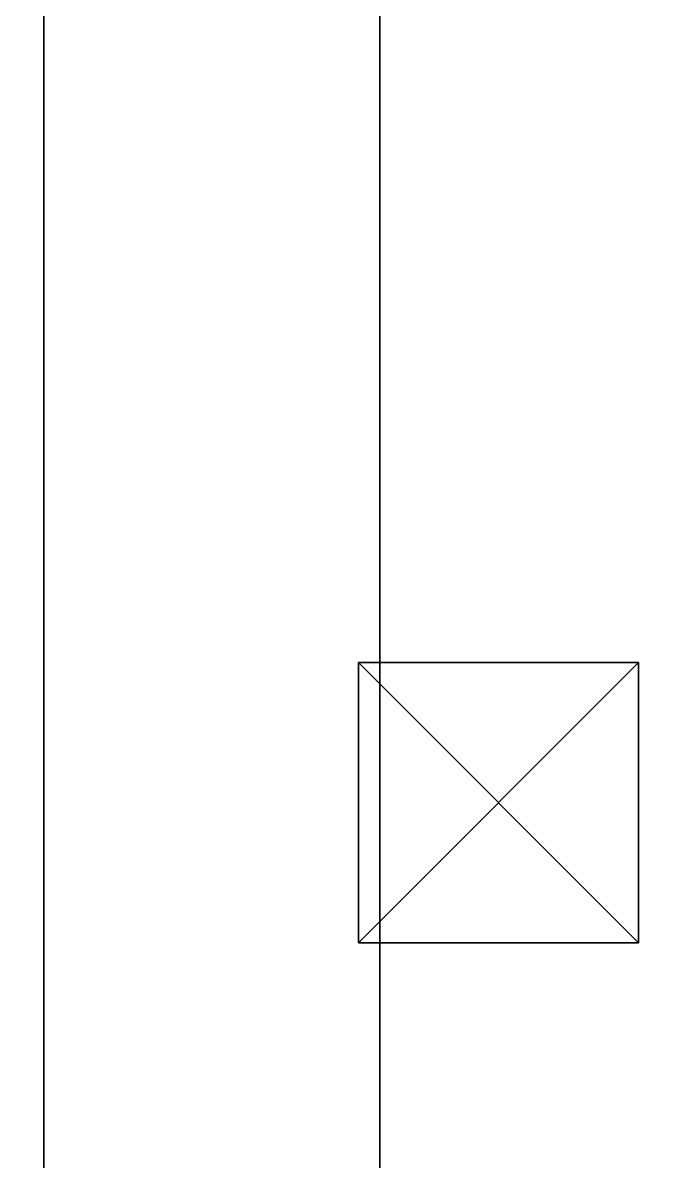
# Model space of a CAD drawing. Extents: x 0 to 4956, y -4930 to 0.
# Drawn here: x 1121.4 to 1155, y -4553.7 to -4492.7 of the extents above; entities that cross this region are included whole.
import ezdxf

# ---------------------------------------------------------------- set-up
doc = ezdxf.new("R2010")
doc.units = 0
for name, color, linetype in [('LAYER0', 7, 'CONTINUOUS'), ('LAYER1113', 253, 'CONTINUOUS'), ('LAYER1114', 253, 'CONTINUOUS'), ('LAYER1209', 7, 'CONTINUOUS'), ('LAYER835', 7, 'CONTINUOUS'), ('LAYER840', 7, 'CONTINUOUS'), ('LAYER844', 7, 'CONTINUOUS'), ('LAYER851', 7, 'CONTINUOUS')]:
    doc.layers.add(name, color=color, linetype=linetype)

msp = doc.modelspace()

# ---------------------------------------------------------------- linework, layer by layer
at = {"layer": 'LAYER0', "invisible_edges": 1}
for points in [[(4956, 0), (0, -4930), (0, 0), (4956, 0)], [(4956, -4930, 5), (0, 0, 5), (0, -4930, 5), (4956, -4930, 5)], [(0, 0, 5), (4956, -4930, 5), (4956, 0, 5), (0, 0, 5)], [(0, -4930), (4956, 0), (4956, -4930), (0, -4930)]]:
    msp.add_3dface(points, dxfattribs=at)
at = {"layer": 'LAYER1113'}
for points in [[(1139.35, -4542, 1870), (1139.35, -4542, 1885), (1139.35, -4527, 1870), (1139.35, -4542, 1870)], [(1139.35, -4527, 1870), (1139.35, -4542, 1885), (1139.35, -4527, 1885), (1139.35, -4527, 1870)], [(1154.35, -4542, 1870), (1139.35, -4542, 1870), (1154.35, -4527, 1870), (1154.35, -4542, 1870)], [(1154.35, -4527, 1870), (1139.35, -4542, 1870), (1139.35, -4527, 1870), (1154.35, -4527, 1870)], [(1154.35, -4527, 1870), (1139.35, -4527, 1870), (1154.35, -4527, 1885), (1154.35, -4527, 1870)], [(1154.35, -4527, 1885), (1139.35, -4527, 1870), (1139.35, -4527, 1885), (1154.35, -4527, 1885)], [(1154.35, -4527, 1885), (1139.35, -4527, 1885), (1154.35, -4542, 1885), (1154.35, -4527, 1885)], [(1154.35, -4542, 1885), (1139.35, -4527, 1885), (1139.35, -4542, 1885), (1154.35, -4542, 1885)], [(1154.35, -4527, 1870), (1154.35, -4527, 1885), (1154.35, -4542, 1870), (1154.35, -4527, 1870)], [(1154.35, -4542, 1870), (1154.35, -4527, 1885), (1154.35, -4542, 1885), (1154.35, -4542, 1870)], [(1154.35, -4542, 1870), (1154.35, -4542, 1885), (1139.35, -4542, 1870), (1154.35, -4542, 1870)], [(1139.35, -4542, 1870), (1154.35, -4542, 1885), (1139.35, -4542, 1885), (1139.35, -4542, 1870)]]:
    msp.add_3dface(points, dxfattribs=at)
at = {"layer": 'LAYER1114'}
for points in [[(1139.35, -4542, 1870), (1139.35, -4542, 1885), (1139.35, -4527, 1870), (1139.35, -4542, 1870)], [(1139.35, -4527, 1870), (1139.35, -4542, 1885), (1139.35, -4527, 1885), (1139.35, -4527, 1870)], [(1154.35, -4542, 1870), (1139.35, -4542, 1870), (1154.35, -4527, 1870), (1154.35, -4542, 1870)], [(1154.35, -4527, 1870), (1139.35, -4542, 1870), (1139.35, -4527, 1870), (1154.35, -4527, 1870)], [(1154.35, -4527, 1870), (1139.35, -4527, 1870), (1154.35, -4527, 1885), (1154.35, -4527, 1870)], [(1154.35, -4527, 1885), (1139.35, -4527, 1870), (1139.35, -4527, 1885), (1154.35, -4527, 1885)], [(1154.35, -4527, 1885), (1139.35, -4527, 1885), (1154.35, -4542, 1885), (1154.35, -4527, 1885)], [(1154.35, -4542, 1885), (1139.35, -4527, 1885), (1139.35, -4542, 1885), (1154.35, -4542, 1885)], [(1154.35, -4527, 1870), (1154.35, -4527, 1885), (1154.35, -4542, 1870), (1154.35, -4527, 1870)], [(1154.35, -4542, 1870), (1154.35, -4527, 1885), (1154.35, -4542, 1885), (1154.35, -4542, 1870)], [(1154.35, -4542, 1870), (1154.35, -4542, 1885), (1139.35, -4542, 1870), (1154.35, -4542, 1870)], [(1139.35, -4542, 1870), (1154.35, -4542, 1885), (1139.35, -4542, 1885), (1139.35, -4542, 1870)]]:
    msp.add_3dface(points, dxfattribs=at)
at = {"layer": 'LAYER1209', "invisible_edges": 1}
for points in [[(1924.5, -4785.4, 1989), (1140.5, -4310, 1989), (1140.5, -4785.4, 1989), (1924.5, -4785.4, 1989)], [(1140.5, -4310, 1989), (1924.5, -4785.4, 1989), (1924.5, -4310, 1989), (1140.5, -4310, 1989)], [(1140.5, -4785.4, 1971), (1140.5, -4310, 1989), (1140.5, -4310, 1971), (1140.5, -4785.4, 1971)], [(1140.5, -4310, 1989), (1140.5, -4785.4, 1971), (1140.5, -4785.4, 1989), (1140.5, -4310, 1989)], [(1924.5, -4310, 1971), (1140.5, -4785.4, 1971), (1140.5, -4310, 1971), (1924.5, -4310, 1971)], [(1140.5, -4785.4, 1971), (1924.5, -4310, 1971), (1924.5, -4785.4, 1971), (1140.5, -4785.4, 1971)]]:
    msp.add_3dface(points, dxfattribs=at)
at = {"layer": 'LAYER835', "invisible_edges": 1}
for points in [[(1924.5, -4785.4, 871), (1140.5, -4310, 871), (1140.5, -4785.4, 871), (1924.5, -4785.4, 871)], [(1140.5, -4310, 871), (1924.5, -4785.4, 871), (1924.5, -4310, 871), (1140.5, -4310, 871)], [(1140.5, -4785.4, 853), (1140.5, -4310, 871), (1140.5, -4310, 853), (1140.5, -4785.4, 853)], [(1140.5, -4310, 871), (1140.5, -4785.4, 853), (1140.5, -4785.4, 871), (1140.5, -4310, 871)], [(1924.5, -4310, 853), (1140.5, -4785.4, 853), (1140.5, -4310, 853), (1924.5, -4310, 853)], [(1140.5, -4785.4, 853), (1924.5, -4310, 853), (1924.5, -4785.4, 853), (1140.5, -4785.4, 853)]]:
    msp.add_3dface(points, dxfattribs=at)
at = {"layer": 'LAYER840', "invisible_edges": 1}
for points in [[(1140.5, -4810, 5), (1122.5, -4250, 5), (1140.5, -4250, 5), (1140.5, -4810, 5)], [(1122.5, -4250, 5), (1140.5, -4810, 5), (1122.5, -4810, 5), (1122.5, -4250, 5)], [(1122.5, -4810, 2545), (1140.5, -4250, 2545), (1122.5, -4250, 2545), (1122.5, -4810, 2545)], [(1140.5, -4250, 2545), (1122.5, -4810, 2545), (1140.5, -4810, 2545), (1140.5, -4250, 2545)], [(1122.5, -4250, 5), (1122.5, -4810, 2545), (1122.5, -4250, 2545), (1122.5, -4250, 5)], [(1122.5, -4810, 2545), (1122.5, -4250, 5), (1122.5, -4810, 5), (1122.5, -4810, 2545)], [(1140.5, -4810, 5), (1140.5, -4250, 2545), (1140.5, -4810, 2545), (1140.5, -4810, 5)], [(1140.5, -4250, 2545), (1140.5, -4810, 5), (1140.5, -4250, 5), (1140.5, -4250, 2545)]]:
    msp.add_3dface(points, dxfattribs=at)
at = {"layer": 'LAYER844', "invisible_edges": 1}
for points in [[(1140.5, -4810, 85), (1924.5, -4250, 85), (1924.5, -4810, 85), (1140.5, -4810, 85)], [(1924.5, -4250, 85), (1140.5, -4810, 85), (1140.5, -4250, 85), (1924.5, -4250, 85)], [(1140.5, -4810, 85), (1140.5, -4250, 103), (1140.5, -4250, 85), (1140.5, -4810, 85)], [(1140.5, -4250, 103), (1140.5, -4810, 85), (1140.5, -4810, 103), (1140.5, -4250, 103)], [(1140.5, -4250, 103), (1924.5, -4810, 103), (1924.5, -4250, 103), (1140.5, -4250, 103)], [(1924.5, -4810, 103), (1140.5, -4250, 103), (1140.5, -4810, 103), (1924.5, -4810, 103)]]:
    msp.add_3dface(points, dxfattribs=at)
at = {"layer": 'LAYER851', "invisible_edges": 1}
for points in [[(1924.5, -4810, 2544), (1140.5, -4250, 2544), (1140.5, -4810, 2544), (1924.5, -4810, 2544)], [(1140.5, -4250, 2544), (1924.5, -4810, 2544), (1924.5, -4250, 2544), (1140.5, -4250, 2544)], [(1140.5, -4810, 2526), (1140.5, -4250, 2544), (1140.5, -4250, 2526), (1140.5, -4810, 2526)], [(1140.5, -4250, 2544), (1140.5, -4810, 2526), (1140.5, -4810, 2544), (1140.5, -4250, 2544)], [(1924.5, -4250, 2526), (1140.5, -4810, 2526), (1140.5, -4250, 2526), (1924.5, -4250, 2526)], [(1140.5, -4810, 2526), (1924.5, -4250, 2526), (1924.5, -4810, 2526), (1140.5, -4810, 2526)]]:
    msp.add_3dface(points, dxfattribs=at)

doc.saveas('drawing.dxf')
